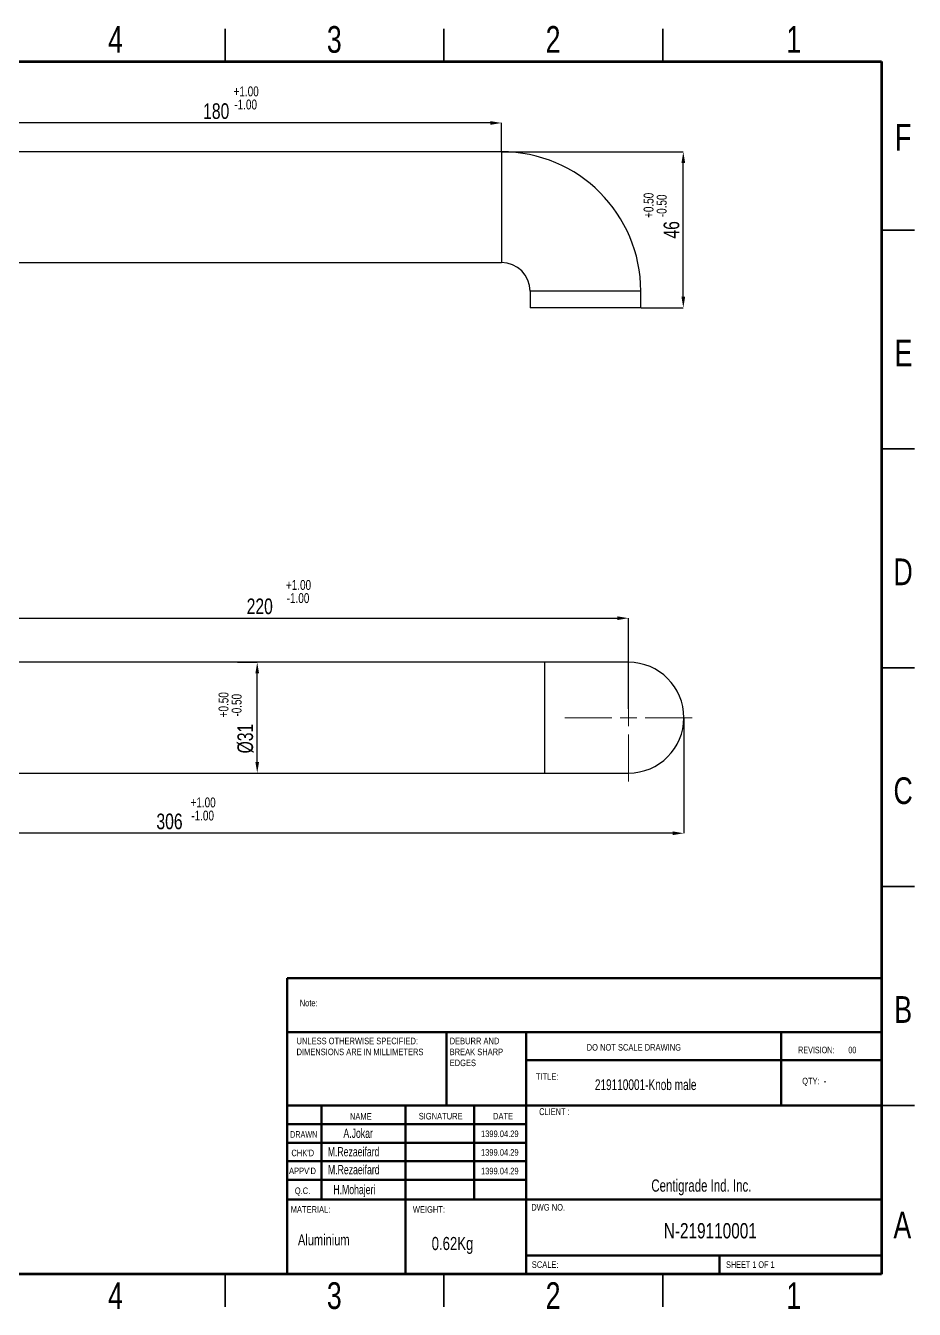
# Model space of a CAD drawing. Header units: millimetres. Extents: x 721 to 1262, y 393 to 775.
# Drawn here: x 997.2 to 1262, y 393 to 775.4 of the extents above; entities that cross this region are included whole.
import ezdxf

# ---------------------------------------------------------------- set-up
doc = ezdxf.new("R2010")
doc.units = ezdxf.units.MM
doc.styles.add('SLDTEXTSTYLE0', font='TXT', dxfattribs={"width": 0.75})
doc.styles.add('SLDTEXTSTYLE1', font='TXT', dxfattribs={"width": 0.686449})
doc.styles.add('SLDTEXTSTYLE2', font='TXT', dxfattribs={"width": 0.652778})
doc.styles.add('SLDTEXTSTYLE3', font='TXT', dxfattribs={"width": 0.692308})
doc.styles.add('SLDTEXTSTYLE4', font='TXT', dxfattribs={"width": 0.7})
doc.styles.add('SLDTEXTSTYLE5', font='TXT', dxfattribs={"width": 0.678571})
doc.dimstyles.new('SLDDIMSTYLE30', dxfattribs={"dimscale": 2.2, "dimtxt": 2.116667, "dimasz": 1.5, "dimexe": 0, "dimexo": 0.0625, "dimgap": 0.529167, "dimtad": 1, "dimdec": 0, "dimrnd": 1e-09, "dimzin": 12, "dimdsep": 46, "dimtxsty": 'SLDTEXTSTYLE0', "dimcen": 0.09, "dimadec": 0, "dimazin": 3, "dimtfac": 1, "dimtdec": 0, "dimtofl": 0, "dimtmove": 0, "dimatfit": 3, "dimfxl": 1, "dimfrac": 2, "dimtolj": 1, "dimtzin": 12, "dimarcsym": 0})

# ---------------------------------------------------------------- blocks, each defined once
blk = doc.blocks.new('SW_CENTERMARKSYMBOL_3')
at = {"color": 0, "linetype": 'Continuous', "lineweight": 0}
for p, q in [((0, 1), (0, 3.8)), ((-1, 0), (-3.8, 0)), ((0, 0), (-0.5, 0)), ((0, 0), (0, 0.5)), ((0, 0), (0, -0.5)), ((0, 0), (0.5, 0)), ((1, 0), (3.8, 0)), ((0, -1), (0, -3.8))]:
    blk.add_line(p, q, dxfattribs=at)
blk = doc.blocks.new('SW_NOTE_62')
at = {"color": 0, "linetype": 'Continuous', "lineweight": 0, "char_height": 1.5, "attachment_point": 1, "style": 'SLDTEXTSTYLE0'}
for s, insert in [('UNLESS OTHERWISE SPECIFIED:', (0, 1.93)), ('DIMENSIONS ARE IN MILLIMETERS', (0, -0.57))]:
    blk.add_mtext(s, dxfattribs=dict(at, insert=insert))
blk = doc.blocks.new('SW_NOTE_63')
at = {"color": 0, "linetype": 'Continuous', "lineweight": 0, "char_height": 1.5, "attachment_point": 1, "style": 'SLDTEXTSTYLE0'}
for s, insert in [('DEBURR AND', (0, 1.93)), ('BREAK SHARP', (0, -0.57)), ('EDGES', (0, -3.07))]:
    blk.add_mtext(s, dxfattribs=dict(at, insert=insert))
blk = doc.blocks.new('*D6')
at = {"color": 0, "lineweight": -2, "transparency": 16777216}
for p, q in [((957.1, 569.39), (957.1, 598.9)), ((960.4, 598.9), (1173.52, 598.9)), ((1176.82, 571.9), (1176.82, 598.9))]:
    blk.add_line(p, q, dxfattribs=at)
at = {"color": 0, "transparency": 16777216}
for points in [[(960.4, 599.45), (960.4, 598.35), (957.1, 598.9)], [(1173.52, 599.45), (1173.52, 598.35), (1176.82, 598.9)]]:
    blk.add_solid(points, dxfattribs=at)
at = {"layer": 'Defpoints', "color": 0, "transparency": 16777216}
for p in [(1176.82, 598.9), (1176.82, 571.76), (957.1, 569.25)]:
    blk.add_point(p, dxfattribs=at)
at = {"color": 0, "transparency": 16777216, "insert": (1066.96, 602.4), "char_height": 4.657, "attachment_point": 5, "style": 'SLDTEXTSTYLE0'}
blk.add_mtext('\\A1;220', dxfattribs=at)
blk = doc.blocks.new('*D7')
at = {"color": 0, "lineweight": -2, "transparency": 16777216}
for p, q in [((1139.12, 737.82), (1193.16, 737.82)), ((1193.16, 694.62), (1193.16, 734.52)), ((1180.62, 691.32), (1193.16, 691.32))]:
    blk.add_line(p, q, dxfattribs=at)
at = {"color": 0, "transparency": 16777216}
for points in [[(1192.61, 734.52), (1193.71, 734.52), (1193.16, 737.82)], [(1192.61, 694.62), (1193.71, 694.62), (1193.16, 691.32)]]:
    blk.add_solid(points, dxfattribs=at)
at = {"layer": 'Defpoints', "color": 0, "transparency": 16777216}
for p in [(1138.99, 737.82), (1193.16, 737.82), (1180.49, 691.32)]:
    blk.add_point(p, dxfattribs=at)
at = {"color": 0, "transparency": 16777216, "insert": (1189.66, 714.57), "char_height": 4.657, "attachment_point": 5, "rotation": 90, "style": 'SLDTEXTSTYLE0'}
blk.add_mtext('\\A1;46', dxfattribs=at)
blk = doc.blocks.new('*D10')
at = {"color": 0, "lineweight": -2, "transparency": 16777216}
for p, q in [((968.99, 737.96), (968.99, 746.41)), ((1135.69, 746.41), (972.29, 746.41)), ((1138.99, 737.96), (1138.99, 746.41))]:
    blk.add_line(p, q, dxfattribs=at)
at = {"color": 0, "transparency": 16777216}
for points in [[(972.29, 746.96), (972.29, 745.86), (968.99, 746.41)], [(1135.69, 746.96), (1135.69, 745.86), (1138.99, 746.41)]]:
    blk.add_solid(points, dxfattribs=at)
at = {"layer": 'Defpoints', "color": 0, "transparency": 16777216}
for p in [(968.99, 746.41), (968.99, 737.82), (1138.99, 737.82)]:
    blk.add_point(p, dxfattribs=at)
at = {"color": 0, "transparency": 16777216, "insert": (1053.99, 749.91), "char_height": 4.657, "attachment_point": 5, "style": 'SLDTEXTSTYLE0'}
blk.add_mtext('\\A1;180', dxfattribs=at)
blk = doc.blocks.new('*D16')
at = {"color": 0, "lineweight": -2, "transparency": 16777216}
for p, q in [((1193.32, 569.12), (1193.32, 534.84)), ((886.82, 552.62), (886.82, 534.84)), ((1190.02, 534.84), (890.12, 534.84))]:
    blk.add_line(p, q, dxfattribs=at)
at = {"color": 0, "transparency": 16777216}
for points in [[(890.12, 535.39), (890.12, 534.29), (886.82, 534.84)], [(1190.02, 535.39), (1190.02, 534.29), (1193.32, 534.84)]]:
    blk.add_solid(points, dxfattribs=at)
at = {"layer": 'Defpoints', "color": 0, "transparency": 16777216}
for p in [(1193.32, 569.26), (886.82, 552.76), (886.82, 534.84)]:
    blk.add_point(p, dxfattribs=at)
at = {"color": 0, "transparency": 16777216, "insert": (1040.07, 538.34), "char_height": 4.657, "attachment_point": 5, "style": 'SLDTEXTSTYLE0'}
blk.add_mtext('\\A1;306', dxfattribs=at)
blk = doc.blocks.new('*D22')
at = {"color": 0, "lineweight": -2, "transparency": 16777216}
for p, q in [((1060.35, 585.76), (1066.21, 585.76)), ((1066.21, 556.06), (1066.21, 582.46)), ((1060.35, 552.76), (1066.21, 552.76))]:
    blk.add_line(p, q, dxfattribs=at)
at = {"color": 0, "transparency": 16777216}
for points in [[(1065.66, 582.46), (1066.76, 582.46), (1066.21, 585.76)], [(1065.66, 556.06), (1066.76, 556.06), (1066.21, 552.76)]]:
    blk.add_solid(points, dxfattribs=at)
at = {"layer": 'Defpoints', "color": 0, "transparency": 16777216}
for p in [(1060.21, 585.76), (1066.21, 585.76), (1060.21, 552.76)]:
    blk.add_point(p, dxfattribs=at)
at = {"color": 0, "transparency": 16777216, "insert": (1062.71, 563.04), "char_height": 4.657, "attachment_point": 5, "rotation": 90, "style": 'SLDTEXTSTYLE0'}
blk.add_mtext('\\A1;%%C31', dxfattribs=at)

msp = doc.modelspace()

# ---------------------------------------------------------------- linework, layer by layer
at = {"linetype": 'Continuous', "lineweight": 35}
for p, q in [((1056.65, 764.69), (1056.65, 774.47)), ((1121.84, 764.69), (1121.84, 774.47)), ((1187.03, 764.69), (1187.03, 774.47)), ((1252.22, 714.5), (1262, 714.5)), ((1252.22, 649.31), (1262, 649.31)), ((1262, 584.12), (1252.22, 584.12)), ((1252.22, 584.12), (1262, 584.12)), ((1252.22, 518.93), (1262, 518.93)), ((1252.22, 453.74), (1262, 453.74)), ((1056.65, 403.55), (1056.65, 393.77)), ((1121.84, 403.55), (1121.84, 393.77)), ((1187.03, 403.55), (1187.03, 393.77))]:
    msp.add_line(p, q, dxfattribs=at)
at = {"linetype": 'Continuous', "lineweight": 70}
for p, q in [((730.71, 764.69), (1252.22, 764.69)), ((1252.22, 764.69), (1252.22, 403.55)), ((1252.22, 403.55), (730.71, 403.55))]:
    msp.add_line(p, q, dxfattribs=at)
at = {"color": 7, "linetype": 'Continuous', "lineweight": 25}
for p, q in [((1138.99, 737.82), (968.99, 737.82)), ((1138.99, 737.82), (1138.99, 704.82)), ((968.99, 704.82), (1138.99, 704.82)), ((1147.49, 696.32), (1147.49, 691.32)), ((1180.49, 696.32), (1147.49, 696.32)), ((1180.49, 691.32), (1180.49, 696.32)), ((1180.49, 691.32), (1147.49, 691.32)), ((1151.82, 585.76), (981.82, 585.76)), ((1176.82, 585.76), (1151.82, 585.76)), ((1151.82, 585.76), (1151.82, 569.26)), ((1151.82, 569.26), (1151.82, 552.76)), ((981.82, 552.76), (1151.82, 552.76)), ((1151.82, 552.76), (1176.82, 552.76))]:
    msp.add_line(p, q, dxfattribs=at)
at = {"linetype": 'Continuous', "lineweight": 50}
for p, q in [((1075.17, 491.68), (1252.22, 491.68)), ((1075.17, 491.68), (1075.17, 475.58)), ((1075.17, 475.58), (1252.22, 475.58)), ((1075.17, 475.58), (1075.17, 403.87)), ((1122.63, 475.58), (1122.63, 453.74)), ((1146.35, 475.58), (1146.35, 403.55)), ((1222.35, 453.74), (1222.35, 475.58)), ((1252.22, 467.27), (1146.35, 467.27)), ((1252.22, 453.74), (1075.17, 453.74)), ((1085.34, 453.74), (1085.34, 425.71)), ((1110.36, 453.74), (1110.36, 403.87)), ((1130.85, 453.74), (1130.85, 425.71)), ((1146.35, 403.87), (1146.35, 453.74)), ((1146.35, 448.2), (1075.17, 448.2)), ((1146.35, 442.66), (1075.17, 442.66)), ((1146.35, 437.12), (1075.17, 437.12)), ((1146.35, 431.58), (1075.17, 431.58)), ((1088.73, 425.71), (1075.17, 425.71)), ((1088.73, 425.71), (1252.22, 425.71)), ((1146.35, 409.09), (1252.22, 409.09)), ((1203.98, 403.55), (1203.98, 409.09))]:
    msp.add_line(p, q, dxfattribs=at)
at = {"color": 7, "linetype": 'Continuous', "lineweight": 25}
for centre, radius, start, end in [((1138.99, 696.32), 41.5, 0, 90), ((1138.99, 696.32), 8.5, 0, 90), ((1176.82, 569.26), 16.5, 0, 90), ((1176.82, 569.26), 16.5, 270, 0)]:
    msp.add_arc(centre, radius, start, end, dxfattribs=at)

# ---------------------------------------------------------------- block references
at = {"color": 7, "linetype": 'Continuous', "lineweight": 0, "xscale": 4.999999999999929, "yscale": 4.999999999999929, "zscale": 4.999999999999929}
msp.add_blockref('SW_CENTERMARKSYMBOL_3', (1176.82, 569.26), dxfattribs=at)
at = {"linetype": 'Continuous', "lineweight": 0, "xscale": 1.303773836472718, "yscale": 1.303773836472718, "zscale": 1.303773836472718}
for name, p in [('SW_NOTE_62', (1077.92, 471.43)), ('SW_NOTE_63', (1123.55, 471.43))]:
    msp.add_blockref(name, p, dxfattribs=at)

# ---------------------------------------------------------------- texts
at = {"linetype": 'Continuous', "lineweight": 0}
for s, insert, char_height, attachment_point, style in [('4', (1023.98, 775.27), 7.95, 2, 'SLDTEXTSTYLE0'), ('3', (1089.17, 775.27), 7.95, 2, 'SLDTEXTSTYLE0'), ('2', (1154.36, 775.27), 7.95, 2, 'SLDTEXTSTYLE0'), ('1', (1226.07, 775.27), 7.95, 2, 'SLDTEXTSTYLE0'), ('F', (1258.66, 746.08), 7.95, 2, 'SLDTEXTSTYLE0'), ('E', (1258.75, 681.87), 7.95, 2, 'SLDTEXTSTYLE0'), ('D', (1258.65, 616.68), 7.95, 2, 'SLDTEXTSTYLE0'), ('C', (1258.66, 551.49), 7.95, 2, 'SLDTEXTSTYLE0'), ('B', (1258.68, 486.31), 7.95, 2, 'SLDTEXTSTYLE0'), ('Note:', (1078.86, 485.25), 1.956, 1, 'SLDTEXTSTYLE0'), ('DO NOT SCALE DRAWING', (1164.37, 472.04), 1.9557, 1, 'SLDTEXTSTYLE0'), ('REVISION:       00', (1227.39, 471.26), 1.9557, 1, 'SLDTEXTSTYLE2'), ('TITLE:', (1149.24, 463.35), 1.956, 1, 'SLDTEXTSTYLE0'), ('219110001-Knob male', (1166.82, 461.54), 3.1942, 1, 'SLDTEXTSTYLE4'), ('QTY:  -', (1228.59, 462), 1.956, 1, 'SLDTEXTSTYLE5'), ('NAME', (1093.84, 451.46), 1.956, 1, 'SLDTEXTSTYLE0'), ('SIGNATURE', (1114.33, 451.54), 1.956, 1, 'SLDTEXTSTYLE0'), ('DATE', (1136.47, 451.54), 1.956, 1, 'SLDTEXTSTYLE0'), ('CLIENT :', (1150.21, 452.94), 2.07, 1, 'SLDTEXTSTYLE4'), ('DRAWN', (1076.01, 446.1), 1.956, 1, 'SLDTEXTSTYLE1'), ('A.Jokar', (1091.9, 446.86), 2.76, 1, 'SLDTEXTSTYLE4'), ('1399.04.29', (1132.88, 446.29), 1.956, 1, 'SLDTEXTSTYLE0'), ("CHK'D", (1076.39, 440.59), 1.956, 1, 'SLDTEXTSTYLE0'), ('M.Rezaeifard', (1087.24, 441.35), 2.7597, 1, 'SLDTEXTSTYLE4'), ('1399.04.29', (1132.88, 440.75), 1.956, 1, 'SLDTEXTSTYLE0'), ('M.Rezaeifard', (1087.3, 436.01), 2.7597, 1, 'SLDTEXTSTYLE4'), ("APPV'D", (1075.69, 435.25), 1.956, 1, 'SLDTEXTSTYLE0'), ('1399.04.29', (1132.88, 435.2), 1.956, 1, 'SLDTEXTSTYLE0'), ('Q.C.', (1077.4, 429.33), 1.956, 1, 'SLDTEXTSTYLE0'), ('H.Mohajeri', (1088.9, 430.09), 2.76, 1, 'SLDTEXTSTYLE4'), ('Centigrade Ind. Inc.', (1183.64, 431.72), 3.6506, 1, 'SLDTEXTSTYLE4'), ('MATERIAL:', (1076.18, 423.76), 1.956, 1, 'SLDTEXTSTYLE0'), ('WEIGHT:', (1112.58, 423.76), 1.954, 1, 'SLDTEXTSTYLE0'), ('DWG NO.', (1147.86, 424.39), 1.956, 1, 'SLDTEXTSTYLE0'), ('A', (1258.42, 422.1), 7.95, 2, 'SLDTEXTSTYLE0'), ('N-219110001', (1187.34, 418.72), 4.5632, 1, 'SLDTEXTSTYLE0'), ('0.62Kg', (1118.19, 414.59), 3.908, 1, 'SLDTEXTSTYLE0'), ('SCALE:', (1148.02, 407.33), 1.956, 1, 'SLDTEXTSTYLE0'), ('SHEET 1 OF 1', (1205.91, 407.33), 1.9557, 1, 'SLDTEXTSTYLE3'), ('4', (1023.98, 401.09), 7.95, 2, 'SLDTEXTSTYLE0'), ('3', (1089.17, 401.09), 7.95, 2, 'SLDTEXTSTYLE0'), ('2', (1154.36, 401.09), 7.95, 2, 'SLDTEXTSTYLE0'), ('1', (1226.07, 401.09), 7.95, 2, 'SLDTEXTSTYLE0')]:
    msp.add_mtext(s, dxfattribs=dict(at, insert=insert, char_height=char_height, attachment_point=attachment_point, style=style))
at = {"color": 7, "linetype": 'Continuous', "lineweight": 18, "char_height": 2.953, "attachment_point": 2, "style": 'SLDTEXTSTYLE0'}
for s, insert, rotation in [('\\A1;+1.00', (1062.92, 757.3), 359.791), ('\\A1;-1.00', (1062.77, 753.39), 359.791), ('\\A1;+0.50', (1181.33, 721.88), 89.791), ('\\A1;-0.50', (1185.24, 721.73), 89.791), ('\\A1;+1.00', (1078.52, 610.28), 359.791), ('\\A1;-1.00', (1078.37, 606.37), 359.791), ('\\A1;+0.50', (1054.68, 573.12), 89.791), ('\\A1;-0.50', (1058.59, 572.97), 89.791), ('\\A1;+1.00', (1050.09, 545.5), 359.791), ('\\A1;-1.00', (1049.95, 541.59), 359.791)]:
    msp.add_mtext(s, dxfattribs=dict(at, insert=insert, rotation=rotation))
at = {"color": 7, "linetype": 'Continuous', "lineweight": 0, "insert": (1078.34, 415.37), "char_height": 3.289, "attachment_point": 1, "style": 'SLDTEXTSTYLE0'}
msp.add_mtext('Aluminium', dxfattribs=at)

# ---------------------------------------------------------------- dimensions: what is measured, and where the dimension line sits
dim = msp.add_linear_dim(base=(968.99, 746.41), p1=(1138.99, 737.82), p2=(968.99, 737.82), text='180', dimstyle='SLDDIMSTYLE30')
dim.commit()
dim.dimension.update_dxf_attribs({"geometry": '*D10', "text_midpoint": (1053.99, 749.91)})
dim = msp.add_linear_dim(base=(1193.15707234, 737.82371339), p1=(1180.48740053, 691.32371339), p2=(1138.98740053, 737.82371339), angle=90, dimstyle='SLDDIMSTYLE30')
dim.commit()
dim.dimension.update_dxf_attribs({"geometry": '*D7', "text_midpoint": (1189.66457234, 714.57371339)})
dim = msp.add_linear_dim(base=(1176.82, 598.9), p1=(957.1, 569.25), p2=(1176.82, 571.76), dimstyle='SLDDIMSTYLE30')
dim.commit()
dim.dimension.update_dxf_attribs({"geometry": '*D6', "text_midpoint": (1066.96, 598.9), "dimtype": 160})
dim = msp.add_linear_dim(base=(1066.21, 585.76), p1=(1060.21, 552.76), p2=(1060.21, 585.76), angle=90, text='%%C31', dimstyle='SLDDIMSTYLE30')
dim.commit()
dim.dimension.update_dxf_attribs({"geometry": '*D22', "text_midpoint": (1066.21, 563.04), "dimtype": 160})
dim = msp.add_linear_dim(base=(886.81754159, 534.84269965), p1=(1193.31754159, 569.26045848), p2=(886.81754159, 552.76045848), dimstyle='SLDDIMSTYLE30')
dim.commit()
dim.dimension.update_dxf_attribs({"geometry": '*D16', "text_midpoint": (1040.06754159, 538.33519965)})

doc.saveas('drawing.dxf')
